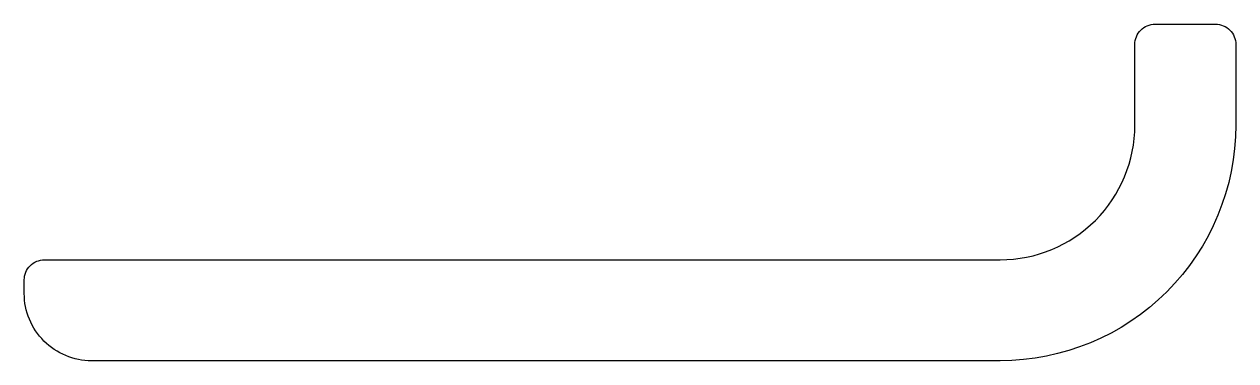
# Model space of a CAD drawing. Extents: x 165.5 to 183.5, y 229.9 to 234.9.
import ezdxf

# ---------------------------------------------------------------- set-up
doc = ezdxf.new("R2010")
doc.units = 0
doc.layers.add('ANA', color=220, linetype='CONTINUOUS')

msp = doc.modelspace()

# ---------------------------------------------------------------- linework, layer by layer
at = {"layer": 'ANA', "color": 7}
msp.add_lwpolyline([(183.2, 234.904, -0.414214), (183.5, 234.604), (183.5, 233.404, -0.414214), (180, 229.904), (166.5, 229.904, -0.414214), (165.5, 230.904), (165.5, 231.104, -0.414214), (165.8, 231.404), (180, 231.404, 0.414214), (182, 233.404), (182, 234.604, -0.414214), (182.3, 234.904)], format="xyb", close=True, dxfattribs=at)

doc.saveas('drawing.dxf')
